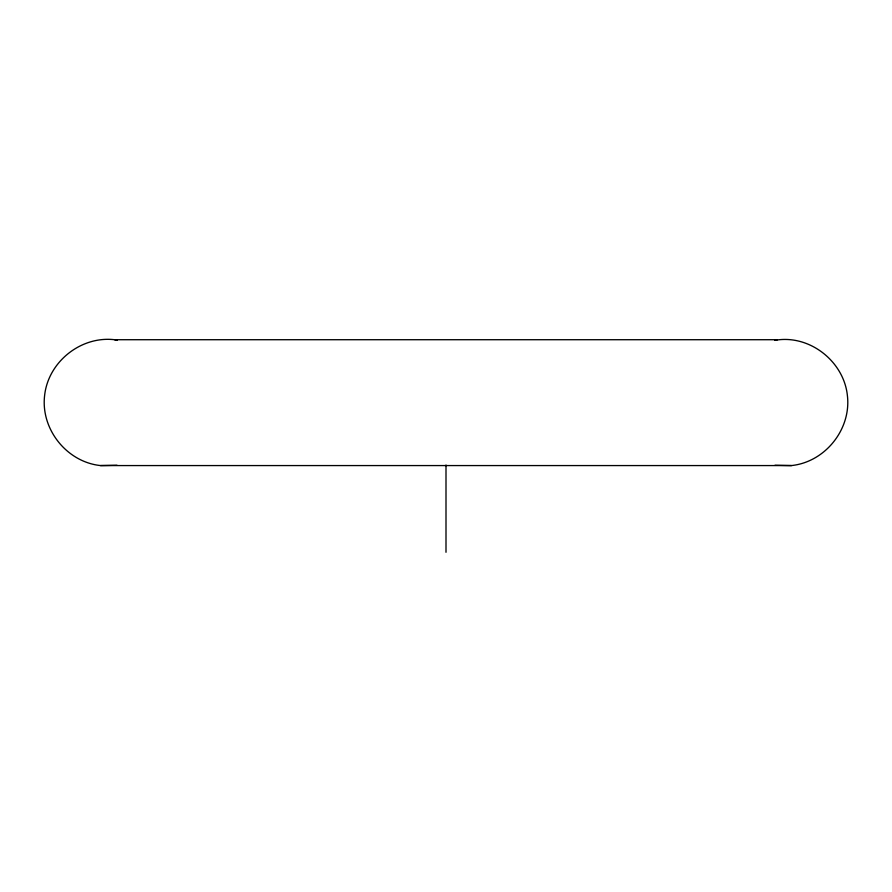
<?xml version="1.0" encoding="UTF-8"?>
<svg xmlns="http://www.w3.org/2000/svg" width="892" height="892" viewBox="0 0 892 892"><rect width="100%" height="100%" fill="white"/><g stroke="black" fill="none" stroke-linecap="round" stroke-linejoin="round"><path stroke-width="1.34" d="M774.769 340.376C809.055 333.998 843.865 361.115 847.4 395.613C851.369 429.275 825.2 462.023 791.505 465.568L100.495 465.568C66.8 462.023 40.631 429.275 44.6 395.613C48.146 361.918 80.904 335.749 114.555 339.718L777.445 339.718M100.495 465.568L117.019 465.245M774.981 465.245L791.505 465.568M114.555 339.718L117.231 340.376M446 465.022L446 552.282"/></g></svg>
